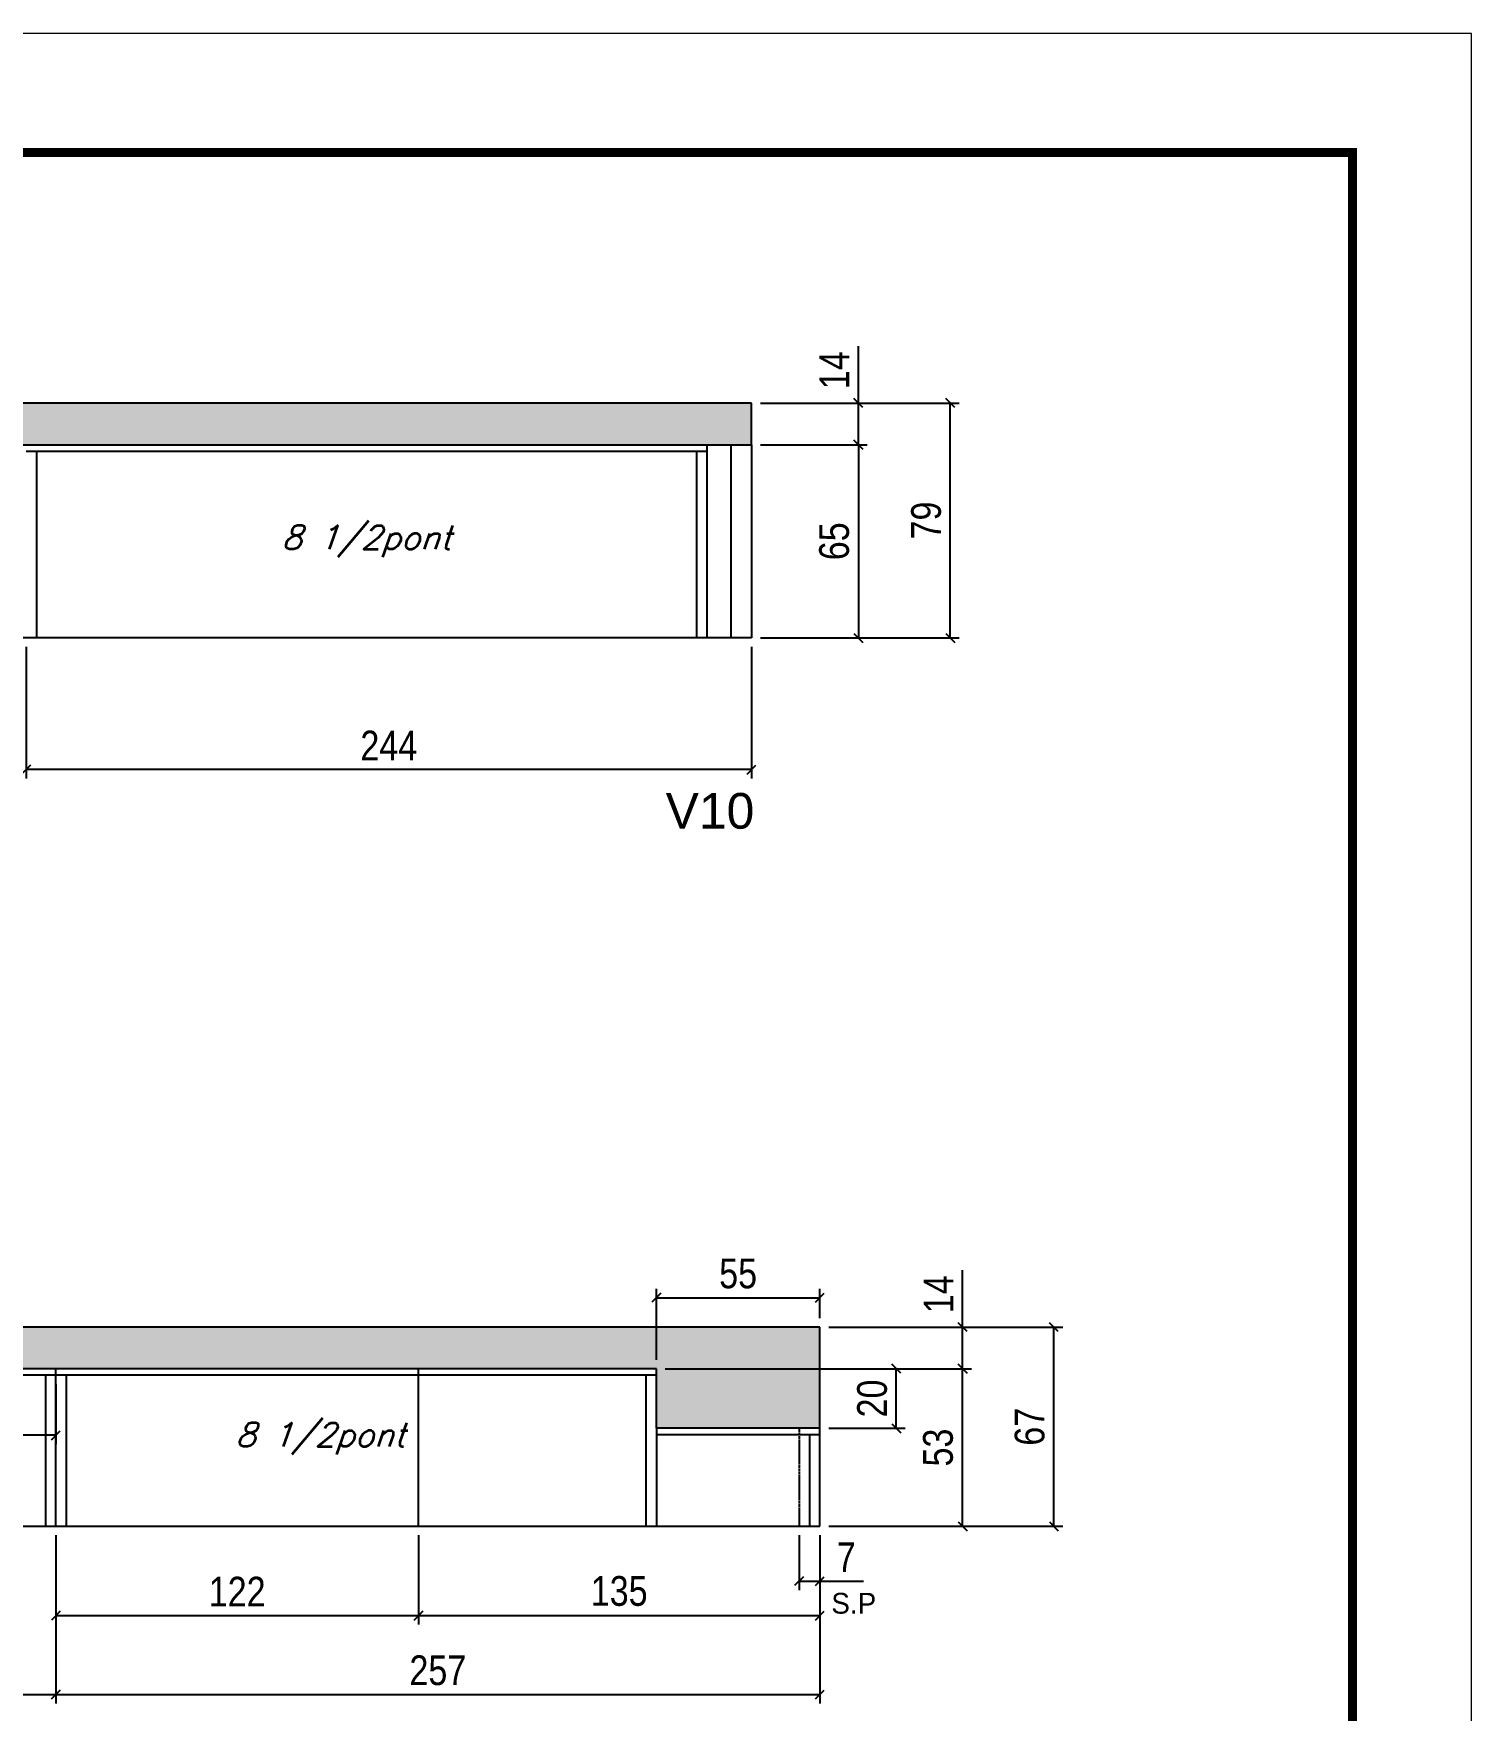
# Model space of a CAD drawing. Extents: x 3330 to 22105, y 1197 to 30204.
# Drawn here: x 9100 to 9583, y 22358 to 22922 of the extents above; entities that cross this region are included whole.
import ezdxf

# ---------------------------------------------------------------- set-up
doc = ezdxf.new("R2010")
doc.units = 0
doc.linetypes.add('DASHED', pattern=[0.75, 0.5, -0.25])
doc.linetypes.add('HIDDEN', pattern=[0.375, 0.25, -0.125])
for name, color, linetype in [('5', 5, 'Continuous'), ('COTA', 241, 'Continuous'), ('Painéis', 200, 'Continuous'), ('SARR_2.2x7', 40, 'Continuous'), ('SARR_3.5x7', 81, 'Continuous'), ('texto', 7, 'Continuous')]:
    doc.layers.add(name, color=color, linetype=linetype)
doc.layers.add('Folhas', color=255, linetype='Continuous', lineweight=9)
doc.layers.add('SARRAFO DE PRESSAO', color=251, linetype='DASHED', lineweight=9)
doc.styles.add('COTA TECNICA', font='techl___.ttf', dxfattribs={"height": 10})
doc.styles.add('Romans', font='romans.shx')
doc.styles.add('ROMAS860', font='ROMAS860.SHX')
doc.styles.get("Standard").update_dxf_attribs({"font": 'arial.ttf'})
doc.dimstyles.new('PAINEL', dxfattribs={"dimtxt": 10, "dimasz": 3, "dimexe": 3, "dimexo": 3, "dimgap": 3, "dimtad": 1, "dimdec": 1, "dimzin": 12, "dimdsep": 46, "dimtxsty": 'COTA TECNICA', "dimblk1": 'OBLIQUE', "dimblk2": 'OBLIQUE', "dimsah": 1, "dimcen": 0.9, "dimclrd": 4, "dimclre": 4, "dimclrt": 240, "dimadec": 1, "dimazin": 3, "dimtfac": 1, "dimtdec": 1, "dimtmove": 0, "dimatfit": 3, "dimfxl": 1, "dimtolj": 1, "dimtzin": 12, "dimarcsym": 0})

# ---------------------------------------------------------------- blocks, each defined once
blk = doc.blocks.new('9999999999')
at = {"layer": 'Folhas'}
blk.add_lwpolyline([(98138.98, 34190.21), (99623.98, 34190.21), (99623.98, 35240.21), (98138.98, 35240.21)], close=True, dxfattribs=at)
at = {"layer": 'Folhas', "color": 30, "const_width": 3}
blk.add_lwpolyline([(98213.98, 34230.21), (99583.98, 34230.21), (99583.98, 35200.21), (98213.98, 35200.21)], close=True, dxfattribs=at)
blk = doc.blocks.new('_Oblique')
at = {"color": 0, "linetype": 'ByBlock', "lineweight": -2}
blk.add_line((-0.5, -0.5), (0.5, 0.5), dxfattribs=at)
blk = doc.blocks.new('*D3538')
at = {"layer": 'COTA', "color": 4, "linetype": 'ByBlock', "lineweight": -2, "transparency": 16777216}
for p, q in [((9097.05, 22715.36), (9097.05, 22671.07)), ((9341.05, 22715.36), (9341.05, 22671.07)), ((9341.05, 22674.07), (9097.05, 22674.07))]:
    blk.add_line(p, q, dxfattribs=at)
at = {"layer": 'Defpoints', "color": 0, "linetype": 'ByBlock', "transparency": 16777216}
for p in [(9097.05, 22718.36), (9341.05, 22718.36), (9097.05, 22674.07)]:
    blk.add_point(p, dxfattribs=at)
at = {"layer": 'COTA', "color": 4, "linetype": 'ByBlock', "lineweight": -2, "transparency": 16777216, "xscale": 3, "yscale": 3, "zscale": 3, "rotation": 180}
blk.add_blockref('_Oblique', (9097.05, 22674.07), dxfattribs=at)
at = {"layer": 'COTA', "color": 4, "linetype": 'ByBlock', "lineweight": -2, "transparency": 16777216, "xscale": 3, "yscale": 3, "zscale": 3}
blk.add_blockref('_Oblique', (9341.05, 22674.07), dxfattribs=at)
at = {"layer": 'COTA', "color": 240, "linetype": 'ByBlock', "transparency": 16777216, "insert": (9219.05, 22682.15), "char_height": 10, "attachment_point": 5, "style": 'COTA TECNICA'}
blk.add_mtext('\\A1;244', dxfattribs=at)
blk = doc.blocks.new('*D3544')
at = {"layer": 'COTA', "color": 4, "linetype": 'ByBlock', "lineweight": -2, "transparency": 16777216}
for p, q in [((9344.05, 22783.36), (9380, 22783.36)), ((9377, 22783.36), (9377, 22718.36)), ((9344.05, 22718.36), (9380, 22718.36))]:
    blk.add_line(p, q, dxfattribs=at)
at = {"layer": 'Defpoints', "color": 0, "linetype": 'ByBlock', "transparency": 16777216}
for p in [(9341.05, 22783.36), (9341.05, 22718.36), (9377, 22718.36)]:
    blk.add_point(p, dxfattribs=at)
at = {"layer": 'COTA', "color": 4, "linetype": 'ByBlock', "lineweight": -2, "transparency": 16777216, "xscale": 3, "yscale": 3, "zscale": 3}
for p, rotation in [((9377, 22783.36), 90), ((9377, 22718.36), 270)]:
    blk.add_blockref('_Oblique', p, dxfattribs=dict(at, rotation=rotation))
at = {"layer": 'COTA', "color": 240, "linetype": 'ByBlock', "transparency": 16777216, "insert": (9368.89, 22750.86), "char_height": 10, "attachment_point": 5, "rotation": 90, "style": 'COTA TECNICA'}
blk.add_mtext('\\A1;65', dxfattribs=at)
blk = doc.blocks.new('*D3545')
at = {"layer": 'COTA', "color": 4, "linetype": 'ByBlock', "lineweight": -2, "transparency": 16777216}
for p, q in [((9377, 22797.36), (9377, 22816.48)), ((9344.05, 22797.36), (9380, 22797.36)), ((9377, 22783.36), (9377, 22797.36)), ((9344.05, 22783.36), (9380, 22783.36))]:
    blk.add_line(p, q, dxfattribs=at)
at = {"layer": 'Defpoints', "color": 0, "linetype": 'ByBlock', "transparency": 16777216}
for p in [(9341.05, 22797.36), (9377, 22797.36), (9341.05, 22783.36)]:
    blk.add_point(p, dxfattribs=at)
at = {"layer": 'COTA', "color": 4, "linetype": 'ByBlock', "lineweight": -2, "transparency": 16777216, "xscale": 3, "yscale": 3, "zscale": 3}
for p, rotation in [((9377, 22797.36), 90), ((9377, 22783.36), 270)]:
    blk.add_blockref('_Oblique', p, dxfattribs=dict(at, rotation=rotation))
at = {"layer": 'COTA', "color": 240, "linetype": 'ByBlock', "transparency": 16777216, "insert": (9368.92, 22808.42), "char_height": 10, "attachment_point": 5, "rotation": 90, "style": 'COTA TECNICA'}
blk.add_mtext('\\A1;14', dxfattribs=at)
blk = doc.blocks.new('*D3546')
at = {"layer": 'COTA', "color": 4, "linetype": 'ByBlock', "lineweight": -2, "transparency": 16777216}
for p, q in [((9344.05, 22797.36), (9410.92, 22797.36)), ((9407.92, 22718.36), (9407.92, 22797.36)), ((9344.05, 22718.36), (9410.92, 22718.36))]:
    blk.add_line(p, q, dxfattribs=at)
at = {"layer": 'Defpoints', "color": 0, "linetype": 'ByBlock', "transparency": 16777216}
for p in [(9341.05, 22797.36), (9407.92, 22797.36), (9341.05, 22718.36)]:
    blk.add_point(p, dxfattribs=at)
at = {"layer": 'COTA', "color": 4, "linetype": 'ByBlock', "lineweight": -2, "transparency": 16777216, "xscale": 3, "yscale": 3, "zscale": 3}
for p, rotation in [((9407.92, 22797.36), 90), ((9407.92, 22718.36), 270)]:
    blk.add_blockref('_Oblique', p, dxfattribs=dict(at, rotation=rotation))
at = {"layer": 'COTA', "color": 240, "linetype": 'ByBlock', "transparency": 16777216, "insert": (9399.82, 22757.86), "char_height": 10, "attachment_point": 5, "rotation": 90, "style": 'COTA TECNICA'}
blk.add_mtext('\\A1;79', dxfattribs=at)
blk = doc.blocks.new('*D3553')
at = {"layer": 'COTA', "color": 4, "linetype": 'ByBlock', "lineweight": -2, "transparency": 16777216}
for p, q in [((8863.05, 22416.49), (8863.05, 22359.9)), ((9107.05, 22416.49), (9107.05, 22359.9)), ((8863.05, 22362.9), (9107.05, 22362.9))]:
    blk.add_line(p, q, dxfattribs=at)
at = {"layer": 'Defpoints', "color": 0, "linetype": 'ByBlock', "transparency": 16777216}
for p in [(8863.05, 22419.49), (9107.05, 22419.49), (9107.05, 22362.9)]:
    blk.add_point(p, dxfattribs=at)
at = {"layer": 'COTA', "color": 4, "linetype": 'ByBlock', "lineweight": -2, "transparency": 16777216, "xscale": 3, "yscale": 3, "zscale": 3, "rotation": 180}
blk.add_blockref('_Oblique', (8863.05, 22362.9), dxfattribs=at)
at = {"layer": 'COTA', "color": 4, "linetype": 'ByBlock', "lineweight": -2, "transparency": 16777216, "xscale": 3, "yscale": 3, "zscale": 3}
blk.add_blockref('_Oblique', (9107.05, 22362.9), dxfattribs=at)
at = {"layer": 'COTA', "color": 240, "linetype": 'ByBlock', "transparency": 16777216, "insert": (8985.05, 22370.97), "char_height": 10, "attachment_point": 5, "style": 'COTA TECNICA'}
blk.add_mtext('\\A1;244', dxfattribs=at)
blk = doc.blocks.new('*D3554')
at = {"layer": 'COTA', "color": 4, "linetype": 'ByBlock', "lineweight": -2, "transparency": 16777216}
for p, q in [((9107.05, 22416.49), (9107.05, 22359.9)), ((9364.05, 22416.49), (9364.05, 22359.9)), ((9107.05, 22362.9), (9364.05, 22362.9))]:
    blk.add_line(p, q, dxfattribs=at)
at = {"layer": 'Defpoints', "color": 0, "linetype": 'ByBlock', "transparency": 16777216}
for p in [(9107.05, 22419.49), (9364.05, 22419.49), (9364.05, 22362.9)]:
    blk.add_point(p, dxfattribs=at)
at = {"layer": 'COTA', "color": 4, "linetype": 'ByBlock', "lineweight": -2, "transparency": 16777216, "xscale": 3, "yscale": 3, "zscale": 3, "rotation": 180}
blk.add_blockref('_Oblique', (9107.05, 22362.9), dxfattribs=at)
at = {"layer": 'COTA', "color": 4, "linetype": 'ByBlock', "lineweight": -2, "transparency": 16777216, "xscale": 3, "yscale": 3, "zscale": 3}
blk.add_blockref('_Oblique', (9364.05, 22362.9), dxfattribs=at)
at = {"layer": 'COTA', "color": 240, "linetype": 'ByBlock', "transparency": 16777216, "insert": (9235.55, 22371.01), "char_height": 10, "attachment_point": 5, "style": 'COTA TECNICA'}
blk.add_mtext('\\A1;257', dxfattribs=at)
blk = doc.blocks.new('*D3555')
at = {"layer": 'COTA', "color": 4, "linetype": 'ByBlock', "lineweight": -2, "transparency": 16777216}
for p, q in [((9357.05, 22416.49), (9357.05, 22398.04)), ((9364.05, 22416.49), (9364.05, 22398.04)), ((9357.05, 22401.04), (9364.05, 22401.04)), ((9364.05, 22401.04), (9378.78, 22401.04))]:
    blk.add_line(p, q, dxfattribs=at)
at = {"layer": 'Defpoints', "color": 0, "linetype": 'ByBlock', "transparency": 16777216}
for p in [(9357.05, 22419.49), (9364.05, 22419.49), (9364.05, 22401.04)]:
    blk.add_point(p, dxfattribs=at)
at = {"layer": 'COTA', "color": 4, "linetype": 'ByBlock', "lineweight": -2, "transparency": 16777216, "xscale": 3, "yscale": 3, "zscale": 3, "rotation": 180}
blk.add_blockref('_Oblique', (9357.05, 22401.04), dxfattribs=at)
at = {"layer": 'COTA', "color": 4, "linetype": 'ByBlock', "lineweight": -2, "transparency": 16777216, "xscale": 3, "yscale": 3, "zscale": 3}
blk.add_blockref('_Oblique', (9364.05, 22401.04), dxfattribs=at)
at = {"layer": 'COTA', "color": 240, "linetype": 'ByBlock', "transparency": 16777216, "insert": (9372.92, 22409.12), "char_height": 10, "attachment_point": 5, "style": 'COTA TECNICA'}
blk.add_mtext('\\A1;7', dxfattribs=at)
blk = doc.blocks.new('*D3556')
at = {"layer": 'COTA', "color": 4, "linetype": 'ByBlock', "lineweight": -2, "transparency": 16777216}
for p, q in [((9309.05, 22475.49), (9309.05, 22499.39)), ((9364.05, 22489.49), (9364.05, 22499.39)), ((9309.05, 22496.39), (9364.05, 22496.39))]:
    blk.add_line(p, q, dxfattribs=at)
at = {"layer": 'Defpoints', "color": 0, "linetype": 'ByBlock', "transparency": 16777216}
for p in [(9364.05, 22496.39), (9364.05, 22486.49), (9309.05, 22472.49)]:
    blk.add_point(p, dxfattribs=at)
at = {"layer": 'COTA', "color": 4, "linetype": 'ByBlock', "lineweight": -2, "transparency": 16777216, "xscale": 3, "yscale": 3, "zscale": 3, "rotation": 180}
blk.add_blockref('_Oblique', (9309.05, 22496.39), dxfattribs=at)
at = {"layer": 'COTA', "color": 4, "linetype": 'ByBlock', "lineweight": -2, "transparency": 16777216, "xscale": 3, "yscale": 3, "zscale": 3}
blk.add_blockref('_Oblique', (9364.05, 22496.39), dxfattribs=at)
at = {"layer": 'COTA', "color": 240, "linetype": 'ByBlock', "transparency": 16777216, "insert": (9336.55, 22504.5), "char_height": 10, "attachment_point": 5, "style": 'COTA TECNICA'}
blk.add_mtext('\\A1;55', dxfattribs=at)
blk = doc.blocks.new('*D3557')
at = {"layer": 'COTA', "color": 4, "linetype": 'ByBlock', "lineweight": -2, "transparency": 16777216}
for p, q in [((9312.05, 22472.49), (9392.76, 22472.49)), ((9389.76, 22452.49), (9389.76, 22472.49)), ((9367.05, 22452.49), (9392.76, 22452.49))]:
    blk.add_line(p, q, dxfattribs=at)
at = {"layer": 'Defpoints', "color": 0, "linetype": 'ByBlock', "transparency": 16777216}
for p in [(9309.05, 22472.49), (9389.76, 22472.49), (9364.05, 22452.49)]:
    blk.add_point(p, dxfattribs=at)
at = {"layer": 'COTA', "color": 4, "linetype": 'ByBlock', "lineweight": -2, "transparency": 16777216, "xscale": 3, "yscale": 3, "zscale": 3}
for p, rotation in [((9389.76, 22472.49), 90), ((9389.76, 22452.49), 270)]:
    blk.add_blockref('_Oblique', p, dxfattribs=dict(at, rotation=rotation))
at = {"layer": 'COTA', "color": 240, "linetype": 'ByBlock', "transparency": 16777216, "insert": (9381.66, 22462.49), "char_height": 10, "attachment_point": 5, "rotation": 90, "style": 'COTA TECNICA'}
blk.add_mtext('\\A1;20', dxfattribs=at)
blk = doc.blocks.new('*D3558')
at = {"layer": 'COTA', "color": 4, "linetype": 'ByBlock', "lineweight": -2, "transparency": 16777216}
for p, q in [((9312.05, 22472.49), (9415.05, 22472.49)), ((9412.05, 22419.49), (9412.05, 22472.49)), ((9367.05, 22419.49), (9415.05, 22419.49))]:
    blk.add_line(p, q, dxfattribs=at)
at = {"layer": 'Defpoints', "color": 0, "linetype": 'ByBlock', "transparency": 16777216}
for p in [(9309.05, 22472.49), (9412.05, 22472.49), (9364.05, 22419.49)]:
    blk.add_point(p, dxfattribs=at)
at = {"layer": 'COTA', "color": 4, "linetype": 'ByBlock', "lineweight": -2, "transparency": 16777216, "xscale": 3, "yscale": 3, "zscale": 3}
for p, rotation in [((9412.05, 22472.49), 90), ((9412.05, 22419.49), 270)]:
    blk.add_blockref('_Oblique', p, dxfattribs=dict(at, rotation=rotation))
at = {"layer": 'COTA', "color": 240, "linetype": 'ByBlock', "transparency": 16777216, "insert": (9403.83, 22445.99), "char_height": 10, "attachment_point": 5, "rotation": 90, "style": 'COTA TECNICA'}
blk.add_mtext('\\A1;53', dxfattribs=at)
blk = doc.blocks.new('*D3559')
at = {"layer": 'COTA', "color": 4, "linetype": 'ByBlock', "lineweight": -2, "transparency": 16777216}
for p, q in [((9367.05, 22486.49), (9445.76, 22486.49)), ((9442.76, 22419.49), (9442.76, 22486.49)), ((9367.05, 22419.49), (9445.76, 22419.49))]:
    blk.add_line(p, q, dxfattribs=at)
at = {"layer": 'Defpoints', "color": 0, "linetype": 'ByBlock', "transparency": 16777216}
for p in [(9364.05, 22486.49), (9442.76, 22486.49), (9364.05, 22419.49)]:
    blk.add_point(p, dxfattribs=at)
at = {"layer": 'COTA', "color": 4, "linetype": 'ByBlock', "lineweight": -2, "transparency": 16777216, "xscale": 3, "yscale": 3, "zscale": 3}
for p, rotation in [((9442.76, 22486.49), 90), ((9442.76, 22419.49), 270)]:
    blk.add_blockref('_Oblique', p, dxfattribs=dict(at, rotation=rotation))
at = {"layer": 'COTA', "color": 240, "linetype": 'ByBlock', "transparency": 16777216, "insert": (9434.65, 22452.99), "char_height": 10, "attachment_point": 5, "rotation": 90, "style": 'COTA TECNICA'}
blk.add_mtext('\\A1;67', dxfattribs=at)
blk = doc.blocks.new('*D3560')
at = {"layer": 'COTA', "color": 4, "linetype": 'ByBlock', "lineweight": -2, "transparency": 16777216}
for p, q in [((9412.05, 22486.49), (9412.05, 22505.61)), ((9367.05, 22486.49), (9415.05, 22486.49)), ((9412.05, 22472.49), (9412.05, 22486.49)), ((9312.05, 22472.49), (9415.05, 22472.49))]:
    blk.add_line(p, q, dxfattribs=at)
at = {"layer": 'Defpoints', "color": 0, "linetype": 'ByBlock', "transparency": 16777216}
for p in [(9364.05, 22486.49), (9412.05, 22486.49), (9309.05, 22472.49)]:
    blk.add_point(p, dxfattribs=at)
at = {"layer": 'COTA', "color": 4, "linetype": 'ByBlock', "lineweight": -2, "transparency": 16777216, "xscale": 3, "yscale": 3, "zscale": 3}
for p, rotation in [((9412.05, 22486.49), 90), ((9412.05, 22472.49), 270)]:
    blk.add_blockref('_Oblique', p, dxfattribs=dict(at, rotation=rotation))
at = {"layer": 'COTA', "color": 240, "linetype": 'ByBlock', "transparency": 16777216, "insert": (9403.98, 22497.55), "char_height": 10, "attachment_point": 5, "rotation": 90, "style": 'COTA TECNICA'}
blk.add_mtext('\\A1;14', dxfattribs=at)
blk = doc.blocks.new('*D3565')
at = {"layer": 'COTA', "color": 4, "linetype": 'ByBlock', "lineweight": -2, "transparency": 16777216}
for p, q in [((9107.05, 22416.49), (9107.05, 22386.46)), ((9229.05, 22416.49), (9229.05, 22386.46)), ((9107.05, 22389.46), (9229.05, 22389.46))]:
    blk.add_line(p, q, dxfattribs=at)
at = {"layer": 'Defpoints', "color": 0, "linetype": 'ByBlock', "transparency": 16777216}
for p in [(9107.05, 22419.49), (9229.05, 22419.49), (9229.05, 22389.46)]:
    blk.add_point(p, dxfattribs=at)
at = {"layer": 'COTA', "color": 4, "linetype": 'ByBlock', "lineweight": -2, "transparency": 16777216, "xscale": 3, "yscale": 3, "zscale": 3, "rotation": 180}
blk.add_blockref('_Oblique', (9107.05, 22389.46), dxfattribs=at)
at = {"layer": 'COTA', "color": 4, "linetype": 'ByBlock', "lineweight": -2, "transparency": 16777216, "xscale": 3, "yscale": 3, "zscale": 3}
blk.add_blockref('_Oblique', (9229.05, 22389.46), dxfattribs=at)
at = {"layer": 'COTA', "color": 240, "linetype": 'ByBlock', "transparency": 16777216, "insert": (9168.05, 22397.52), "char_height": 10, "attachment_point": 5, "style": 'COTA TECNICA'}
blk.add_mtext('\\A1;122', dxfattribs=at)
blk = doc.blocks.new('*D3566')
at = {"layer": 'COTA', "color": 4, "linetype": 'ByBlock', "lineweight": -2, "transparency": 16777216}
for p, q in [((9229.05, 22416.49), (9229.05, 22386.46)), ((9364.05, 22416.49), (9364.05, 22386.46)), ((9229.05, 22389.46), (9364.05, 22389.46))]:
    blk.add_line(p, q, dxfattribs=at)
at = {"layer": 'Defpoints', "color": 0, "linetype": 'ByBlock', "transparency": 16777216}
for p in [(9229.05, 22419.49), (9364.05, 22419.49), (9364.05, 22389.46)]:
    blk.add_point(p, dxfattribs=at)
at = {"layer": 'COTA', "color": 4, "linetype": 'ByBlock', "lineweight": -2, "transparency": 16777216, "xscale": 3, "yscale": 3, "zscale": 3, "rotation": 180}
blk.add_blockref('_Oblique', (9229.05, 22389.46), dxfattribs=at)
at = {"layer": 'COTA', "color": 4, "linetype": 'ByBlock', "lineweight": -2, "transparency": 16777216, "xscale": 3, "yscale": 3, "zscale": 3}
blk.add_blockref('_Oblique', (9364.05, 22389.46), dxfattribs=at)
at = {"layer": 'COTA', "color": 240, "linetype": 'ByBlock', "transparency": 16777216, "insert": (9296.55, 22397.68), "char_height": 10, "attachment_point": 5, "style": 'COTA TECNICA'}
blk.add_mtext('\\A1;135', dxfattribs=at)
blk = doc.blocks.new('*D2974')
at = {"layer": 'COTA', "color": 4, "linetype": 'ByBlock', "lineweight": -2, "transparency": 16777216}
for p, q in [((9058.05, 22467.29), (9058.05, 22447.1)), ((9107.05, 22467.29), (9107.05, 22447.1)), ((9107.05, 22450.1), (9058.05, 22450.1))]:
    blk.add_line(p, q, dxfattribs=at)
at = {"layer": 'Defpoints', "color": 0, "linetype": 'ByBlock', "transparency": 16777216}
for p in [(9058.05, 22470.29), (9107.05, 22470.29), (9058.05, 22450.1)]:
    blk.add_point(p, dxfattribs=at)
at = {"layer": 'COTA', "color": 4, "linetype": 'ByBlock', "lineweight": -2, "transparency": 16777216, "xscale": 3, "yscale": 3, "zscale": 3, "rotation": 180}
blk.add_blockref('_Oblique', (9058.05, 22450.1), dxfattribs=at)
at = {"layer": 'COTA', "color": 4, "linetype": 'ByBlock', "lineweight": -2, "transparency": 16777216, "xscale": 3, "yscale": 3, "zscale": 3}
blk.add_blockref('_Oblique', (9107.05, 22450.1), dxfattribs=at)
at = {"layer": 'COTA', "color": 240, "linetype": 'ByBlock', "transparency": 16777216, "insert": (9082.55, 22458.2), "char_height": 10, "attachment_point": 5, "style": 'COTA TECNICA'}
blk.add_mtext('\\A1;49', dxfattribs=at)

msp = doc.modelspace()

# ---------------------------------------------------------------- hatches: boundary and pattern name
at = {"layer": 'COTA', "linetype": 'ByBlock'}
h = msp.add_hatch(dxfattribs=at)
h.set_pattern_fill('AR-CONC', color=256, scale=0.03)
h.set_pattern_definition([(50, (-124182.282, -5427.082), (5.46554007, -0.47817257), [0.5715, -6.2865]), (355, (-124182.282, -5427.082), (-1.05730264, 5.73170536), [0.4572, -5.02921753]), (100.4514447, (-124181.8264, -5427.122), (4.40823741, 5.25353256), [0.48570026, -5.34270734]), (46.1842, (-124182.282, -5425.558), (8.13237123, -1.26126984), [0.85725, -9.42975]), (96.6355576, (-124181.604, -5425.663), (7.122124, 7.42278374), [0.7285507, -8.01406824]), (351.184151, (-124182.282, -5425.558), (7.122124, 7.42278374), [0.685799, -7.54379196]), (21, (-124181.52, -5425.939), (4.54843174, -3.06795595), [0.5715, -6.2865]), (326, (-124181.52, -5425.939), (1.85406085, 5.52563898), [0.4572, -5.0292]), (71.451445, (-124181.141, -5426.195), (6.40249258, 2.45768307), [0.48570026, -5.34269813]), (37.5, (-124182.2818, -5427.0821), (0.092658098, 2.536651166), [0, -4.96824, 0, -5.1054, 0, -5.04825]), (7.5, (-124182.2818, -5427.0821), (2.004589875, 3.005417245), [0, -2.91084, 0, -4.85394, 0, -1.92405]), (327.5, (-124183.9811, -5427.0821), (4.067717855, -0.17186232), [0, -1.905, 0, -5.9436, 0, -7.8867]), (317.5, (-124184.743, -5427.082), (4.44387544, 0.76279473), [0, -2.4765, 0, -3.94716, 0, -5.6007])])
h.paths.add_polyline_path([(8619.05, 22785.36), (8619.05, 22751.36), (8674.05, 22751.36), (8674.05, 22771.36), (8925.05, 22771.36), (8925.05, 22783.36), (9341.05, 22783.36), (9341.05, 22797.36), (8903.05, 22797.36), (8903.05, 22785.36)])
h = msp.add_hatch(dxfattribs=at)
h.set_pattern_fill('AR-CONC', color=256, scale=0.03)
h.set_pattern_definition([(50, (-124132.8612, -5450.254), (5.46554007, -0.47817257), [0.5715, -6.2865]), (355, (-124132.861, -5450.254), (-1.05730264, 5.73170536), [0.4572, -5.02921753]), (100.4514447, (-124132.406, -5450.294), (4.40823741, 5.25353256), [0.48570026, -5.34270734]), (46.1842, (-124132.861, -5448.73), (8.13237123, -1.26126984), [0.85725, -9.42975]), (96.6355576, (-124132.1835, -5448.835), (7.122124, 7.42278374), [0.7285507, -8.01406824]), (351.184151, (-124132.861, -5448.73), (7.122124, 7.42278374), [0.685799, -7.54379196]), (21, (-124132.0992, -5449.111), (4.54843174, -3.06795595), [0.5715, -6.2865]), (326, (-124132.099, -5449.111), (1.85406085, 5.52563898), [0.4572, -5.0292]), (71.451445, (-124131.72, -5449.3666), (6.40249258, 2.45768307), [0.48570026, -5.34269813]), (37.5, (-124132.8612, -5450.254), (0.092658098, 2.536651166), [0, -4.96824, 0, -5.1054, 0, -5.04825]), (7.5, (-124132.8612, -5450.254), (2.004589875, 3.005417245), [0, -2.91084, 0, -4.85394, 0, -1.92405]), (327.5, (-124134.5605, -5450.254), (4.067717855, -0.17186232), [0, -1.905, 0, -5.9436, 0, -7.8867]), (317.5, (-124135.3225, -5450.254), (4.44387544, 0.76279473), [0, -2.4765, 0, -3.94716, 0, -5.6007])])
h.paths.add_polyline_path([(9309.05, 22472.49), (9309.05, 22452.49), (9364.05, 22452.49), (9364.05, 22486.49), (9080.05, 22486.49), (9080.05, 22498.49), (8619.05, 22498.49), (8619.05, 22451.49), (8642.05, 22451.49), (8642.05, 22484.49), (9058.05, 22484.49), (9058.05, 22472.49)])

# ---------------------------------------------------------------- linework, layer by layer
for p, q in [((9341.05, 22797.36), (8903.05, 22797.36)), ((9341.05, 22783.36), (9341.05, 22797.36)), ((9364.05, 22486.49), (9080.05, 22486.49)), ((9364.05, 22452.49), (9364.05, 22486.49)), ((9309.05, 22452.49), (9309.05, 22419.49))]:
    msp.add_line(p, q, dxfattribs=at)
at = {"layer": 'Painéis', "linetype": 'Continuous'}
for p, q in [((8925.05, 22783.36), (9341.05, 22783.36)), ((9341.05, 22783.36), (9341.05, 22718.36)), ((9341.05, 22718.36), (8619.05, 22718.36)), ((9309.05, 22472.49), (9058.05, 22472.49)), ((9107.05, 22419.49), (9107.05, 22472.49)), ((9229.05, 22419.49), (9229.05, 22472.49)), ((9309.05, 22452.49), (9309.05, 22472.49)), ((9364.05, 22452.49), (9309.05, 22452.49)), ((9364.05, 22419.49), (9364.05, 22452.49)), ((8619.05, 22419.49), (9364.05, 22419.49))]:
    msp.add_line(p, q, dxfattribs=at)
at = {"layer": 'SARR_2.2x7', "linetype": 'Continuous'}
for p, q in [((9097.05, 22781.16), (9326.05, 22781.16)), ((9334.05, 22783.36), (9334.05, 22718.36)), ((9107.05, 22470.29), (9058.05, 22470.29)), ((9309.05, 22470.29), (9107.05, 22470.29)), ((9364.05, 22450.29), (9309.05, 22450.29))]:
    msp.add_line(p, q, dxfattribs=at)
at = {"layer": 'SARR_2.2x7', "linetype": 'HIDDEN'}
msp.add_line((9357.05, 22452.49), (9357.05, 22419.49), dxfattribs=at)
at = {"layer": 'SARR_3.5x7'}
for p, q in [((9100.55, 22781.16), (9100.55, 22718.36)), ((9322.55, 22781.16), (9322.55, 22718.36)), ((9326.05, 22783.36), (9326.05, 22718.36)), ((9103.55, 22470.29), (9103.55, 22419.49)), ((9110.55, 22470.29), (9110.55, 22419.49)), ((9305.55, 22470.29), (9305.55, 22419.49)), ((9360.55, 22450.29), (9360.55, 22419.49))]:
    msp.add_line(p, q, dxfattribs=at)

# ---------------------------------------------------------------- block references
at = {"layer": 'SARRAFO DE PRESSAO', "color": 6, "linetype": 'ByBlock'}
msp.add_blockref('9999999999', (-90040.75, -12318.53), dxfattribs=at)

# ---------------------------------------------------------------- texts
at = {"layer": '5', "linetype": 'Continuous'}
msp.add_text('V10', height=12, rotation=360, dxfattribs=at).set_placement((9312.18, 22654.18))
at = {"layer": 'texto', "color": 2, "char_height": 8, "attachment_point": 5, "style": 'Romans'}
for insert in [(9211.55, 22750.86), (9196.05, 22449)]:
    msp.add_mtext('{\\Q19;\\C256;8 1/2pont}', dxfattribs=dict(at, insert=insert))
at = {"layer": 'texto', "color": 4, "insert": (9375.45, 22393.55), "char_height": 7, "attachment_point": 5, "style": 'ROMAS860'}
msp.add_mtext('S.P', dxfattribs=at)

# ---------------------------------------------------------------- dimensions: what is measured, and where the dimension line sits
at = {"layer": 'COTA', "linetype": 'ByBlock'}
for base, p1, p2, angle, picture, middle in [((9377, 22797.36), (9341.05, 22783.36), (9341.05, 22797.36), 90, '*D3545', (9368.92, 22808.42)), ((9407.92, 22797.36), (9341.05, 22718.36), (9341.05, 22797.36), 90, '*D3546', (9399.82, 22757.86)), ((9377, 22718.36), (9341.05, 22783.36), (9341.05, 22718.36), 90, '*D3544', (9368.89, 22750.86)), ((9097.05, 22674.07), (9341.05, 22718.36), (9097.05, 22718.36), 180, '*D3538', (9219.05, 22682.15)), ((9364.05, 22496.39), (9309.05, 22472.49), (9364.05, 22486.49), 180, '*D3556', (9336.55, 22504.5)), ((9412.05, 22486.49), (9309.05, 22472.49), (9364.05, 22486.49), 90, '*D3560', (9403.98, 22497.55)), ((9442.76, 22486.49), (9364.05, 22419.49), (9364.05, 22486.49), 90, '*D3559', (9434.65, 22452.99)), ((9412.05, 22472.49), (9364.05, 22419.49), (9309.05, 22472.49), 90, '*D3558', (9403.83, 22445.99))]:
    dim = msp.add_linear_dim(base=base, p1=p1, p2=p2, angle=angle, dimstyle='PAINEL', dxfattribs=at)
    dim.commit()
    dim.dimension.update_dxf_attribs({"geometry": picture, "text_midpoint": middle})
for base, p1, p2, picture, middle in [((9058.05, 22450.1), (9107.05, 22470.29), (9058.05, 22470.29), '*D2974', (9082.55, 22458.2)), ((9229.05, 22389.46), (9107.05, 22419.49), (9229.05, 22419.49), '*D3565', (9168.05, 22397.52)), ((9364.05, 22401.04), (9357.05, 22419.49), (9364.05, 22419.49), '*D3555', (9372.92, 22409.12))]:
    dim = msp.add_linear_dim(base=base, p1=p1, p2=p2, dimstyle='PAINEL', dxfattribs=at)
    dim.commit()
    dim.dimension.update_dxf_attribs({"geometry": picture, "text_midpoint": middle})
dim = msp.add_linear_dim(base=(9389.76, 22472.49), p1=(9364.05, 22452.49), p2=(9309.05, 22472.49), angle=90, dimstyle='PAINEL', dxfattribs=at)
dim.commit()
dim.dimension.update_dxf_attribs({"geometry": '*D3557', "text_midpoint": (9389.76, 22462.49), "dimtype": 160})
for base, p1, p2, picture, middle in [((9107.05, 22362.9), (8863.05, 22419.49), (9107.05, 22419.49), '*D3553', (8985.05, 22370.97)), ((9364.05, 22362.9), (9107.05, 22419.49), (9364.05, 22419.49), '*D3554', (9235.55, 22371.01)), ((9364.05, 22389.46), (9229.05, 22419.49), (9364.05, 22419.49), '*D3566', (9296.55, 22397.68))]:
    dim = msp.add_linear_dim(base=base, p1=p1, p2=p2, dimstyle='PAINEL', override={"dimtmove": 1}, dxfattribs=at)
    dim.commit()
    dim.dimension.update_dxf_attribs({"geometry": picture, "text_midpoint": middle})

doc.saveas('drawing.dxf')
